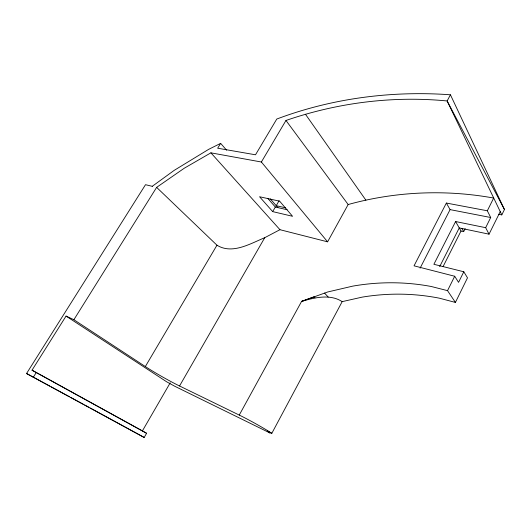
<?xml version="1.0" encoding="UTF-8"?>
<svg xmlns="http://www.w3.org/2000/svg" width="531" height="531" viewBox="0 0 531 531"><rect width="100%" height="100%" fill="white"/><g stroke="black" fill="none" stroke-linecap="round" stroke-linejoin="round"><path stroke-width="0.8" d="M152.297 186.328L145.507 184.695L26.55 373.519L144.18 437.458L146.583 433.289L32.026 370.193L66.056 316.078L73.882 319.715L145.335 366.549A28.555 1.905 29.6 0 0 179.544 385.977L239.255 415.076L301.601 301.396C314.418 297.612 330.156 293.723 342.176 301.635L362.149 297.134A264.504 236.66 -76 0 1 439.349 298.183L455.412 302.424L467.499 277.832L463.802 271.766L433.887 264.292L455.605 221.54L485.659 227.68L489.038 234.171L500.235 211.623L447.135 100.963L450.434 94.784C391.666 90.562 332.014 98.255 276.784 119.037L255.504 154.793L217.664 148.222L220.644 143.357L226.571 150.173M498.616 214.285L501.802 214.889L504.45 209.513L450.434 94.784M463.802 271.766L458.558 282.346L454.702 276.253L414.041 265.832L446.359 203.054L487.325 210.78L490.704 217.511L485.659 227.68M455.412 302.424L447.533 290.649L454.702 276.253M487.325 210.78L493.671 198.05C445.496 189.268 395.363 191.445 348.157 204.528L327.6 241.831L279.95 229.697L210.9 152.835L184.29 168.214L156.632 187.37L73.882 319.715M455.605 221.54L461.014 231.038L463.689 231.602L465.156 228.688M439.675 266.622L459.235 227.918L489.038 234.171M443.106 266.535L461.014 231.038M420.101 268.155L450.082 209.619L446.359 203.054M66.056 316.078L166.608 381.762L174.785 386.269L270.166 433.07L267.266 431.086L271.826 433.316L342.176 301.635M272.682 211.61L259.559 196.742L279.664 201.196L292.561 216.29L272.682 211.61L275.323 207.024L267.724 198.295M279.08 200.725L276.22 205.689L285.499 207.794M179.544 385.977L264.743 237.689L279.95 229.697M32.026 370.193L142.408 430.9L170.205 382.844M210.9 152.835L261.378 162.008L285.97 120.464C337.524 102.709 392.834 95.68 447.135 100.963L504.45 209.513M145.335 366.549L216.96 245.209L156.632 187.37M33.194 377.415L36.208 372.603M152.244 186.315L174.208 170.358L208.61 149.377L220.644 143.357M264.743 237.689C250.174 243.716 232.18 254.688 216.96 245.209M450.082 209.619L490.704 217.511M275.323 207.024L287.152 209.738M447.533 290.649L431.238 286.494A271.58 240.974 -73.9 0 0 352.75 286.129L327.673 291.984L301.601 301.396L314.013 296.796L314.989 297.818M26.55 373.519L49.761 386.083M51.215 386.873L69.349 396.69M70.796 397.473L83.128 404.151M84.582 404.941L88.929 407.297M90.383 408.08L144.18 437.458M142.408 430.9L146.583 433.289M271.826 433.316L268.374 431.106A29.072 1.978 29.1 0 0 239.255 415.076M324.534 293.085L328.191 297.041M270.365 198.933L277.892 207.614M261.378 162.008L327.6 241.831M285.97 120.464L348.157 204.528M305.484 114.284L365.866 200.134M461.93 228.489L463.689 231.602M500.235 211.623L501.802 214.889"/></g></svg>
